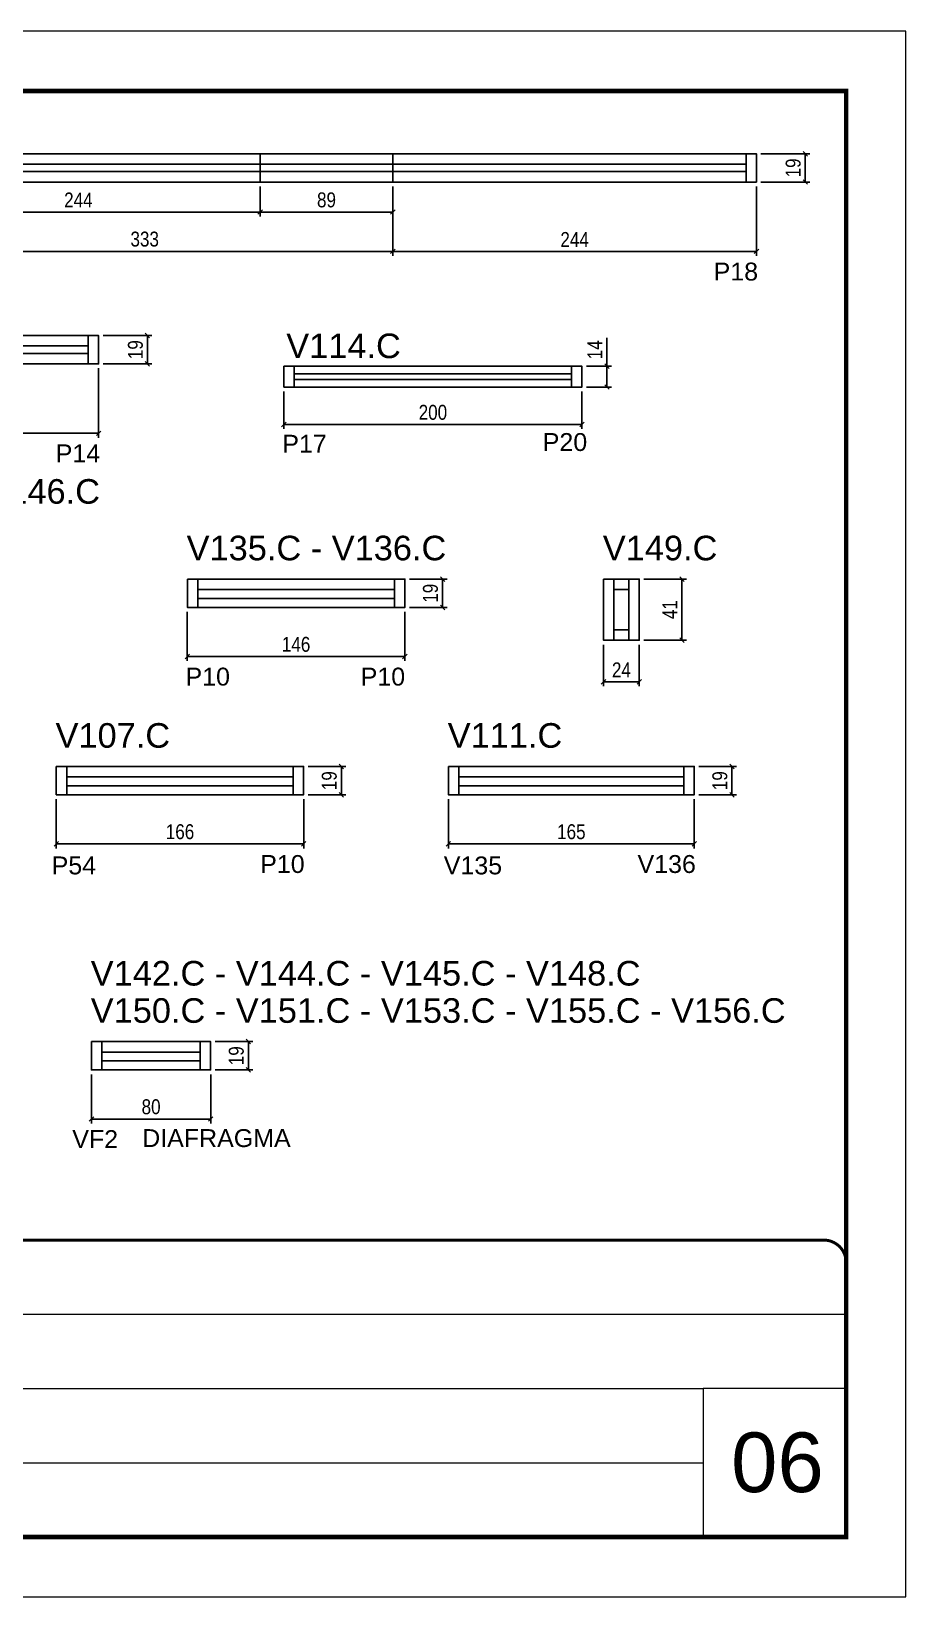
# Model space of a CAD drawing. Header units: millimetres. Extents: x 1959 to 8212, y 239 to 4735.
# Drawn here: x 4456 to 5042, y 2537 to 3587 of the extents above; entities that cross this region are included whole.
import ezdxf

# ---------------------------------------------------------------- set-up
doc = ezdxf.new("R2010")
doc.units = ezdxf.units.MM
doc.linetypes.add('CONTINUO', pattern=[0])
doc.linetypes.add('DASHED', pattern=[0.75, 0.5, -0.25])
for name, color, linetype in [('5', 5, 'Continuous'), ('COTA', 241, 'Continuous'), ('NOMENCLATURA', 7, 'Continuous'), ('Painéis', 200, 'Continuous'), ('SARR_2.2x7', 40, 'Continuous'), ('SARR_EDITAR', 141, 'Continuous')]:
    doc.layers.add(name, color=color, linetype=linetype)
for name, color, linetype, lineweight in [('CARIMBO', 255, 'Continuous', 9), ('Folhas', 255, 'Continuous', 9), ('SARRAFO DE PRESSAO', 251, 'DASHED', 9)]:
    doc.layers.add(name, color=color, linetype=linetype, lineweight=lineweight)
doc.styles.add('ARIAL', font='arial.ttf')
doc.styles.add('COTA TECNICA', font='techl___.ttf', dxfattribs={"height": 10})
doc.styles.add('COTA TECNICA-50', font='techl___.ttf', dxfattribs={"height": 10})
doc.styles.get("Standard").update_dxf_attribs({"font": 'arial.ttf'})
doc.dimstyles.new('COTA PAINEL-50', dxfattribs={"dimtxt": 10, "dimasz": 3, "dimexe": 3, "dimexo": 3, "dimgap": 3, "dimtad": 1, "dimdec": 1, "dimzin": 12, "dimdsep": 46, "dimtxsty": 'COTA TECNICA-50', "dimblk1": 'OBLIQUE', "dimblk2": 'OBLIQUE', "dimsah": 1, "dimcen": 0.9, "dimclrd": 4, "dimclre": 4, "dimclrt": 240, "dimadec": 1, "dimazin": 3, "dimtfac": 1, "dimtdec": 1, "dimtmove": 0, "dimatfit": 3, "dimfxl": 1, "dimtolj": 1, "dimtzin": 12, "dimarcsym": 0})
doc.dimstyles.new('PAINEL', dxfattribs={"dimtxt": 10, "dimasz": 3, "dimexe": 3, "dimexo": 3, "dimgap": 3, "dimtad": 1, "dimdec": 1, "dimzin": 12, "dimdsep": 46, "dimtxsty": 'COTA TECNICA', "dimblk1": 'OBLIQUE', "dimblk2": 'OBLIQUE', "dimsah": 1, "dimcen": 0.9, "dimclrd": 4, "dimclre": 4, "dimclrt": 240, "dimadec": 1, "dimazin": 3, "dimtfac": 1, "dimtdec": 1, "dimtmove": 0, "dimatfit": 3, "dimfxl": 1, "dimtolj": 1, "dimtzin": 12, "dimarcsym": 0})

# ---------------------------------------------------------------- blocks, each defined once
blk = doc.blocks.new('9999999999')
at = {"color": 30, "linetype": 'CONTINUO'}
for p, q in [((98564.6, 34379.6), (99584, 34379.6)), ((98564.6, 34329.8), (99488, 34329.8)), ((99584, 34329.8), (99488, 34329.8)), ((99488, 34329.8), (99488, 34230.2)), ((98564.6, 34280), (99488, 34280))]:
    blk.add_line(p, q, dxfattribs=at)
at = {"color": 30, "linetype": 'CONTINUO', "const_width": 2}
blk.add_lwpolyline([(99584, 34230.2), (99584, 34414.4, 0.414214), (99569, 34429.4), (98229, 34429.4, 0.414214), (98214, 34414.4), (98214, 34245.2, 0.414214), (98229, 34230.2), (99584, 34230.2)], format="xyb", dxfattribs=at)
at = {"layer": 'Folhas'}
blk.add_lwpolyline([(98139, 34190.2), (99624, 34190.2), (99624, 35240.2), (98139, 35240.2)], close=True, dxfattribs=at)
at = {"layer": 'Folhas', "color": 30, "const_width": 3}
blk.add_lwpolyline([(98214, 34230.2), (99584, 34230.2), (99584, 35200.2), (98214, 35200.2)], close=True, dxfattribs=at)
blk = doc.blocks.new('_Oblique')
at = {"color": 0, "linetype": 'ByBlock', "lineweight": -2}
blk.add_line((-0.5, -0.5), (0.5, 0.5), dxfattribs=at)
blk = doc.blocks.new('*D11')
at = {"layer": 'COTA', "color": 4, "lineweight": -2, "transparency": 16777216}
for p, q in [((4641.3, 3093.5), (4666.6, 3093.5)), ((4663.6, 3074.5), (4663.6, 3093.5)), ((4641.3, 3074.5), (4666.6, 3074.5))]:
    blk.add_line(p, q, dxfattribs=at)
at = {"layer": 'Defpoints', "color": 0, "transparency": 16777216}
for p in [(4638.3, 3093.5), (4663.6, 3093.5), (4638.3, 3074.5)]:
    blk.add_point(p, dxfattribs=at)
at = {"layer": 'COTA', "color": 4, "lineweight": -2, "transparency": 16777216, "xscale": 3, "yscale": 3, "zscale": 3}
for p, rotation in [((4663.6, 3093.5), 90), ((4663.6, 3074.5), 270)]:
    blk.add_blockref('_Oblique', p, dxfattribs=dict(at, rotation=rotation))
at = {"layer": 'COTA', "color": 240, "transparency": 16777216, "insert": (4655.5, 3084), "char_height": 10, "attachment_point": 5, "rotation": 90, "style": 'COTA TECNICA'}
blk.add_mtext('\\A1;19', dxfattribs=at)
blk = doc.blocks.new('*D12')
at = {"layer": 'COTA', "color": 4, "linetype": 'ByBlock', "lineweight": -2, "transparency": 16777216}
for p, q in [((4472.3, 3071.5), (4472.3, 3038.6)), ((4638.3, 3071.5), (4638.3, 3038.6)), ((4472.3, 3041.6), (4638.3, 3041.6))]:
    blk.add_line(p, q, dxfattribs=at)
at = {"layer": 'Defpoints', "color": 0, "linetype": 'ByBlock', "transparency": 16777216}
for p in [(4472.3, 3074.5), (4638.3, 3074.5), (4638.3, 3041.6)]:
    blk.add_point(p, dxfattribs=at)
at = {"layer": 'COTA', "color": 4, "linetype": 'ByBlock', "lineweight": -2, "transparency": 16777216, "xscale": 3, "yscale": 3, "zscale": 3, "rotation": 180}
blk.add_blockref('_Oblique', (4472.3, 3041.6), dxfattribs=at)
at = {"layer": 'COTA', "color": 4, "linetype": 'ByBlock', "lineweight": -2, "transparency": 16777216, "xscale": 3, "yscale": 3, "zscale": 3}
blk.add_blockref('_Oblique', (4638.3, 3041.6), dxfattribs=at)
at = {"layer": 'COTA', "color": 240, "linetype": 'ByBlock', "transparency": 16777216, "insert": (4555.3, 3049.7), "char_height": 10, "attachment_point": 5, "style": 'COTA TECNICA-50'}
blk.add_mtext('\\A1;166', dxfattribs=at)
blk = doc.blocks.new('*D18')
at = {"layer": 'COTA', "color": 4, "linetype": 'ByBlock', "lineweight": -2, "transparency": 16777216}
for p, q in [((4256.7, 3360.6), (4256.7, 3314)), ((4500.7, 3360.6), (4500.7, 3314)), ((4256.7, 3317), (4500.7, 3317))]:
    blk.add_line(p, q, dxfattribs=at)
at = {"layer": 'Defpoints', "color": 0, "linetype": 'ByBlock', "transparency": 16777216}
for p in [(4256.7, 3363.6), (4500.7, 3363.6), (4500.7, 3317)]:
    blk.add_point(p, dxfattribs=at)
at = {"layer": 'COTA', "color": 4, "linetype": 'ByBlock', "lineweight": -2, "transparency": 16777216, "xscale": 3, "yscale": 3, "zscale": 3, "rotation": 180}
blk.add_blockref('_Oblique', (4256.7, 3317), dxfattribs=at)
at = {"layer": 'COTA', "color": 4, "linetype": 'ByBlock', "lineweight": -2, "transparency": 16777216, "xscale": 3, "yscale": 3, "zscale": 3}
blk.add_blockref('_Oblique', (4500.7, 3317), dxfattribs=at)
at = {"layer": 'COTA', "color": 240, "linetype": 'ByBlock', "transparency": 16777216, "insert": (4378.7, 3325.1), "char_height": 10, "attachment_point": 5, "style": 'COTA TECNICA-50'}
blk.add_mtext('\\A1;244', dxfattribs=at)
blk = doc.blocks.new('*D20')
at = {"layer": 'COTA', "color": 4, "lineweight": -2, "transparency": 16777216}
for p, q in [((4503.7, 3382.6), (4536.4, 3382.6)), ((4533.4, 3363.6), (4533.4, 3382.6)), ((4503.7, 3363.6), (4536.4, 3363.6))]:
    blk.add_line(p, q, dxfattribs=at)
at = {"layer": 'Defpoints', "color": 0, "transparency": 16777216}
for p in [(4500.7, 3382.6), (4533.4, 3382.6), (4500.7, 3363.6)]:
    blk.add_point(p, dxfattribs=at)
at = {"layer": 'COTA', "color": 4, "lineweight": -2, "transparency": 16777216, "xscale": 3, "yscale": 3, "zscale": 3}
for p, rotation in [((4533.4, 3382.6), 90), ((4533.4, 3363.6), 270)]:
    blk.add_blockref('_Oblique', p, dxfattribs=dict(at, rotation=rotation))
at = {"layer": 'COTA', "color": 240, "transparency": 16777216, "insert": (4525.4, 3373.1), "char_height": 10, "attachment_point": 5, "rotation": 90, "style": 'COTA TECNICA'}
blk.add_mtext('\\A1;19', dxfattribs=at)
blk = doc.blocks.new('*D23')
at = {"layer": 'COTA', "color": 4, "lineweight": -2, "transparency": 16777216}
for p, q in [((4903.4, 3093.5), (4928.7, 3093.5)), ((4925.7, 3074.5), (4925.7, 3093.5)), ((4903.4, 3074.5), (4928.7, 3074.5))]:
    blk.add_line(p, q, dxfattribs=at)
at = {"layer": 'Defpoints', "color": 0, "transparency": 16777216}
for p in [(4900.4, 3093.5), (4925.7, 3093.5), (4900.4, 3074.5)]:
    blk.add_point(p, dxfattribs=at)
at = {"layer": 'COTA', "color": 4, "lineweight": -2, "transparency": 16777216, "xscale": 3, "yscale": 3, "zscale": 3}
for p, rotation in [((4925.7, 3093.5), 90), ((4925.7, 3074.5), 270)]:
    blk.add_blockref('_Oblique', p, dxfattribs=dict(at, rotation=rotation))
at = {"layer": 'COTA', "color": 240, "transparency": 16777216, "insert": (4917.6, 3084), "char_height": 10, "attachment_point": 5, "rotation": 90, "style": 'COTA TECNICA'}
blk.add_mtext('\\A1;19', dxfattribs=at)
blk = doc.blocks.new('*D24')
at = {"layer": 'COTA', "color": 4, "linetype": 'ByBlock', "lineweight": -2, "transparency": 16777216}
for p, q in [((4735.4, 3071.5), (4735.4, 3038.6)), ((4900.4, 3071.5), (4900.4, 3038.6)), ((4735.4, 3041.6), (4900.4, 3041.6))]:
    blk.add_line(p, q, dxfattribs=at)
at = {"layer": 'Defpoints', "color": 0, "linetype": 'ByBlock', "transparency": 16777216}
for p in [(4735.4, 3074.5), (4900.4, 3074.5), (4900.4, 3041.6)]:
    blk.add_point(p, dxfattribs=at)
at = {"layer": 'COTA', "color": 4, "linetype": 'ByBlock', "lineweight": -2, "transparency": 16777216, "xscale": 3, "yscale": 3, "zscale": 3, "rotation": 180}
blk.add_blockref('_Oblique', (4735.4, 3041.6), dxfattribs=at)
at = {"layer": 'COTA', "color": 4, "linetype": 'ByBlock', "lineweight": -2, "transparency": 16777216, "xscale": 3, "yscale": 3, "zscale": 3}
blk.add_blockref('_Oblique', (4900.4, 3041.6), dxfattribs=at)
at = {"layer": 'COTA', "color": 240, "linetype": 'ByBlock', "transparency": 16777216, "insert": (4817.9, 3049.7), "char_height": 10, "attachment_point": 5, "style": 'COTA TECNICA-50'}
blk.add_mtext('\\A1;165', dxfattribs=at)
blk = doc.blocks.new('*D25')
at = {"layer": 'COTA', "color": 4, "linetype": 'ByBlock', "lineweight": -2, "transparency": 16777216}
for p, q in [((4365.1, 3482.5), (4365.1, 3436)), ((4698.1, 3482.5), (4698.1, 3436)), ((4365.1, 3439), (4698.1, 3439))]:
    blk.add_line(p, q, dxfattribs=at)
at = {"layer": 'Defpoints', "color": 0, "linetype": 'ByBlock', "transparency": 16777216}
for p in [(4365.1, 3485.5), (4698.1, 3485.5), (4698.1, 3439)]:
    blk.add_point(p, dxfattribs=at)
at = {"layer": 'COTA', "color": 4, "linetype": 'ByBlock', "lineweight": -2, "transparency": 16777216, "xscale": 3, "yscale": 3, "zscale": 3, "rotation": 180}
blk.add_blockref('_Oblique', (4365.1, 3439), dxfattribs=at)
at = {"layer": 'COTA', "color": 4, "linetype": 'ByBlock', "lineweight": -2, "transparency": 16777216, "xscale": 3, "yscale": 3, "zscale": 3}
blk.add_blockref('_Oblique', (4698.1, 3439), dxfattribs=at)
at = {"layer": 'COTA', "color": 240, "linetype": 'ByBlock', "transparency": 16777216, "insert": (4531.6, 3447.2), "char_height": 10, "attachment_point": 5, "style": 'COTA TECNICA-50'}
blk.add_mtext('\\A1;333', dxfattribs=at)
blk = doc.blocks.new('*D26')
at = {"layer": 'COTA', "color": 4, "linetype": 'ByBlock', "lineweight": -2, "transparency": 16777216}
for p, q in [((4698.1, 3482.5), (4698.1, 3436)), ((4942.1, 3482.5), (4942.1, 3436)), ((4698.1, 3439), (4942.1, 3439))]:
    blk.add_line(p, q, dxfattribs=at)
at = {"layer": 'Defpoints', "color": 0, "linetype": 'ByBlock', "transparency": 16777216}
for p in [(4698.1, 3485.5), (4942.1, 3485.5), (4942.1, 3439)]:
    blk.add_point(p, dxfattribs=at)
at = {"layer": 'COTA', "color": 4, "linetype": 'ByBlock', "lineweight": -2, "transparency": 16777216, "xscale": 3, "yscale": 3, "zscale": 3, "rotation": 180}
blk.add_blockref('_Oblique', (4698.1, 3439), dxfattribs=at)
at = {"layer": 'COTA', "color": 4, "linetype": 'ByBlock', "lineweight": -2, "transparency": 16777216, "xscale": 3, "yscale": 3, "zscale": 3}
blk.add_blockref('_Oblique', (4942.1, 3439), dxfattribs=at)
at = {"layer": 'COTA', "color": 240, "linetype": 'ByBlock', "transparency": 16777216, "insert": (4820.1, 3447), "char_height": 10, "attachment_point": 5, "style": 'COTA TECNICA-50'}
blk.add_mtext('\\A1;244', dxfattribs=at)
blk = doc.blocks.new('*D27')
at = {"layer": 'COTA', "color": 4, "lineweight": -2, "transparency": 16777216}
for p, q in [((4945.1, 3504.5), (4977.9, 3504.5)), ((4974.9, 3485.5), (4974.9, 3504.5)), ((4945.1, 3485.5), (4977.9, 3485.5))]:
    blk.add_line(p, q, dxfattribs=at)
at = {"layer": 'Defpoints', "color": 0, "transparency": 16777216}
for p in [(4942.1, 3504.5), (4974.9, 3504.5), (4942.1, 3485.5)]:
    blk.add_point(p, dxfattribs=at)
at = {"layer": 'COTA', "color": 4, "lineweight": -2, "transparency": 16777216, "xscale": 3, "yscale": 3, "zscale": 3}
for p, rotation in [((4974.9, 3504.5), 90), ((4974.9, 3485.5), 270)]:
    blk.add_blockref('_Oblique', p, dxfattribs=dict(at, rotation=rotation))
at = {"layer": 'COTA', "color": 240, "transparency": 16777216, "insert": (4966.8, 3495), "char_height": 10, "attachment_point": 5, "rotation": 90, "style": 'COTA TECNICA'}
blk.add_mtext('\\A1;19', dxfattribs=at)
blk = doc.blocks.new('*D28')
at = {"layer": 'COTA', "color": 4, "lineweight": -2, "transparency": 16777216}
for p, q in [((4365.1, 3482.5), (4365.1, 3462.4)), ((4609.1, 3482.5), (4609.1, 3462.4)), ((4365.1, 3465.4), (4609.1, 3465.4))]:
    blk.add_line(p, q, dxfattribs=at)
at = {"layer": 'Defpoints', "color": 0, "transparency": 16777216}
for p in [(4365.1, 3485.5), (4609.1, 3485.5), (4609.1, 3465.4)]:
    blk.add_point(p, dxfattribs=at)
at = {"layer": 'COTA', "color": 4, "lineweight": -2, "transparency": 16777216, "xscale": 3, "yscale": 3, "zscale": 3, "rotation": 180}
blk.add_blockref('_Oblique', (4365.1, 3465.4), dxfattribs=at)
at = {"layer": 'COTA', "color": 4, "lineweight": -2, "transparency": 16777216, "xscale": 3, "yscale": 3, "zscale": 3}
blk.add_blockref('_Oblique', (4609.1, 3465.4), dxfattribs=at)
at = {"layer": 'COTA', "color": 240, "transparency": 16777216, "insert": (4487.1, 3473.5), "char_height": 10, "attachment_point": 5, "style": 'COTA TECNICA'}
blk.add_mtext('\\A1;244', dxfattribs=at)
blk = doc.blocks.new('*D29')
at = {"layer": 'COTA', "color": 4, "lineweight": -2, "transparency": 16777216}
for p, q in [((4609.1, 3482.5), (4609.1, 3462.4)), ((4698.1, 3482.5), (4698.1, 3462.4)), ((4609.1, 3465.4), (4698.1, 3465.4))]:
    blk.add_line(p, q, dxfattribs=at)
at = {"layer": 'Defpoints', "color": 0, "transparency": 16777216}
for p in [(4609.1, 3485.5), (4698.1, 3485.5), (4698.1, 3465.4)]:
    blk.add_point(p, dxfattribs=at)
at = {"layer": 'COTA', "color": 4, "lineweight": -2, "transparency": 16777216, "xscale": 3, "yscale": 3, "zscale": 3, "rotation": 180}
blk.add_blockref('_Oblique', (4609.1, 3465.4), dxfattribs=at)
at = {"layer": 'COTA', "color": 4, "lineweight": -2, "transparency": 16777216, "xscale": 3, "yscale": 3, "zscale": 3}
blk.add_blockref('_Oblique', (4698.1, 3465.4), dxfattribs=at)
at = {"layer": 'COTA', "color": 240, "transparency": 16777216, "insert": (4653.6, 3473.5), "char_height": 10, "attachment_point": 5, "style": 'COTA TECNICA'}
blk.add_mtext('\\A1;89', dxfattribs=at)
blk = doc.blocks.new('*D30')
at = {"layer": 'COTA', "color": 4, "linetype": 'ByBlock', "lineweight": -2, "transparency": 16777216}
for p, q in [((4625, 3345), (4625, 3319.9)), ((4825, 3345), (4825, 3319.9)), ((4625, 3322.9), (4825, 3322.9))]:
    blk.add_line(p, q, dxfattribs=at)
at = {"layer": 'Defpoints', "color": 0, "linetype": 'ByBlock', "transparency": 16777216}
for p in [(4625, 3348), (4825, 3348), (4825, 3322.9)]:
    blk.add_point(p, dxfattribs=at)
at = {"layer": 'COTA', "color": 4, "linetype": 'ByBlock', "lineweight": -2, "transparency": 16777216, "xscale": 3, "yscale": 3, "zscale": 3, "rotation": 180}
blk.add_blockref('_Oblique', (4625, 3322.9), dxfattribs=at)
at = {"layer": 'COTA', "color": 4, "linetype": 'ByBlock', "lineweight": -2, "transparency": 16777216, "xscale": 3, "yscale": 3, "zscale": 3}
blk.add_blockref('_Oblique', (4825, 3322.9), dxfattribs=at)
at = {"layer": 'COTA', "color": 240, "linetype": 'ByBlock', "transparency": 16777216, "insert": (4725, 3331), "char_height": 10, "attachment_point": 5, "style": 'COTA TECNICA-50'}
blk.add_mtext('\\A1;200', dxfattribs=at)
blk = doc.blocks.new('*D31')
at = {"layer": 'COTA', "color": 4, "lineweight": -2, "transparency": 16777216}
for p, q in [((4841.8, 3362), (4841.8, 3381.1)), ((4828, 3362), (4844.8, 3362)), ((4841.8, 3348), (4841.8, 3362)), ((4828, 3348), (4844.8, 3348))]:
    blk.add_line(p, q, dxfattribs=at)
at = {"layer": 'Defpoints', "color": 0, "transparency": 16777216}
for p in [(4825, 3362), (4841.8, 3362), (4825, 3348)]:
    blk.add_point(p, dxfattribs=at)
at = {"layer": 'COTA', "color": 4, "lineweight": -2, "transparency": 16777216, "xscale": 3, "yscale": 3, "zscale": 3}
for p, rotation in [((4841.8, 3362), 90), ((4841.8, 3348), 270)]:
    blk.add_blockref('_Oblique', p, dxfattribs=dict(at, rotation=rotation))
at = {"layer": 'COTA', "color": 240, "transparency": 16777216, "insert": (4833.7, 3373), "char_height": 10, "attachment_point": 5, "rotation": 90, "style": 'COTA TECNICA'}
blk.add_mtext('\\A1;14', dxfattribs=at)
blk = doc.blocks.new('*D38')
at = {"layer": 'COTA', "color": 4, "lineweight": -2, "transparency": 16777216}
for p, q in [((4709.2, 3219.2), (4734.5, 3219.2)), ((4731.5, 3200.2), (4731.5, 3219.2)), ((4709.2, 3200.2), (4734.5, 3200.2))]:
    blk.add_line(p, q, dxfattribs=at)
at = {"layer": 'Defpoints', "color": 0, "transparency": 16777216}
for p in [(4706.2, 3219.2), (4731.5, 3219.2), (4706.2, 3200.2)]:
    blk.add_point(p, dxfattribs=at)
at = {"layer": 'COTA', "color": 4, "lineweight": -2, "transparency": 16777216, "xscale": 3, "yscale": 3, "zscale": 3}
for p, rotation in [((4731.5, 3219.2), 90), ((4731.5, 3200.2), 270)]:
    blk.add_blockref('_Oblique', p, dxfattribs=dict(at, rotation=rotation))
at = {"layer": 'COTA', "color": 240, "transparency": 16777216, "insert": (4723.4, 3209.7), "char_height": 10, "attachment_point": 5, "rotation": 90, "style": 'COTA TECNICA'}
blk.add_mtext('\\A1;19', dxfattribs=at)
blk = doc.blocks.new('*D39')
at = {"layer": 'COTA', "color": 4, "linetype": 'ByBlock', "lineweight": -2, "transparency": 16777216}
for p, q in [((4560.2, 3197.2), (4560.2, 3164.3)), ((4706.2, 3197.2), (4706.2, 3164.3)), ((4560.2, 3167.3), (4706.2, 3167.3))]:
    blk.add_line(p, q, dxfattribs=at)
at = {"layer": 'Defpoints', "color": 0, "linetype": 'ByBlock', "transparency": 16777216}
for p in [(4560.2, 3200.2), (4706.2, 3200.2), (4706.2, 3167.3)]:
    blk.add_point(p, dxfattribs=at)
at = {"layer": 'COTA', "color": 4, "linetype": 'ByBlock', "lineweight": -2, "transparency": 16777216, "xscale": 3, "yscale": 3, "zscale": 3, "rotation": 180}
blk.add_blockref('_Oblique', (4560.2, 3167.3), dxfattribs=at)
at = {"layer": 'COTA', "color": 4, "linetype": 'ByBlock', "lineweight": -2, "transparency": 16777216, "xscale": 3, "yscale": 3, "zscale": 3}
blk.add_blockref('_Oblique', (4706.2, 3167.3), dxfattribs=at)
at = {"layer": 'COTA', "color": 240, "linetype": 'ByBlock', "transparency": 16777216, "insert": (4633.2, 3175.4), "char_height": 10, "attachment_point": 5, "style": 'COTA TECNICA-50'}
blk.add_mtext('\\A1;146', dxfattribs=at)
blk = doc.blocks.new('*D44')
at = {"layer": 'COTA', "color": 4, "lineweight": -2, "transparency": 16777216}
for p, q in [((4839.5, 3175.2), (4839.5, 3147.3)), ((4863.5, 3175.2), (4863.5, 3147.3)), ((4839.5, 3150.3), (4863.5, 3150.3))]:
    blk.add_line(p, q, dxfattribs=at)
at = {"layer": 'Defpoints', "color": 0, "transparency": 16777216}
for p in [(4839.5, 3178.2), (4863.5, 3178.2), (4863.5, 3150.3)]:
    blk.add_point(p, dxfattribs=at)
at = {"layer": 'COTA', "color": 4, "lineweight": -2, "transparency": 16777216, "xscale": 3, "yscale": 3, "zscale": 3, "rotation": 180}
blk.add_blockref('_Oblique', (4839.5, 3150.3), dxfattribs=at)
at = {"layer": 'COTA', "color": 4, "lineweight": -2, "transparency": 16777216, "xscale": 3, "yscale": 3, "zscale": 3}
blk.add_blockref('_Oblique', (4863.5, 3150.3), dxfattribs=at)
at = {"layer": 'COTA', "color": 240, "transparency": 16777216, "insert": (4851.5, 3158.3), "char_height": 10, "attachment_point": 5, "style": 'COTA TECNICA'}
blk.add_mtext('\\A1;24', dxfattribs=at)
blk = doc.blocks.new('*D45')
at = {"layer": 'COTA', "color": 4, "lineweight": -2, "transparency": 16777216}
for p, q in [((4866.5, 3219.2), (4895.1, 3219.2)), ((4892.1, 3219.2), (4892.1, 3178.2)), ((4866.5, 3178.2), (4895.1, 3178.2))]:
    blk.add_line(p, q, dxfattribs=at)
at = {"layer": 'Defpoints', "color": 0, "transparency": 16777216}
for p in [(4863.5, 3219.2), (4863.5, 3178.2), (4892.1, 3178.2)]:
    blk.add_point(p, dxfattribs=at)
at = {"layer": 'COTA', "color": 4, "lineweight": -2, "transparency": 16777216, "xscale": 3, "yscale": 3, "zscale": 3}
for p, rotation in [((4892.1, 3219.2), 90), ((4892.1, 3178.2), 270)]:
    blk.add_blockref('_Oblique', p, dxfattribs=dict(at, rotation=rotation))
at = {"layer": 'COTA', "color": 240, "transparency": 16777216, "insert": (4884, 3198.7), "char_height": 10, "attachment_point": 5, "rotation": 90, "style": 'COTA TECNICA'}
blk.add_mtext('\\A1;41', dxfattribs=at)
blk = doc.blocks.new('*D55')
at = {"layer": 'COTA', "color": 4, "lineweight": -2, "transparency": 16777216}
for p, q in [((4578.9, 2909), (4604.2, 2909)), ((4601.2, 2890), (4601.2, 2909)), ((4578.9, 2890), (4604.2, 2890))]:
    blk.add_line(p, q, dxfattribs=at)
at = {"layer": 'Defpoints', "color": 0, "transparency": 16777216}
for p in [(4575.9, 2909), (4601.2, 2909), (4575.9, 2890)]:
    blk.add_point(p, dxfattribs=at)
at = {"layer": 'COTA', "color": 4, "lineweight": -2, "transparency": 16777216, "xscale": 3, "yscale": 3, "zscale": 3}
for p, rotation in [((4601.2, 2909), 90), ((4601.2, 2890), 270)]:
    blk.add_blockref('_Oblique', p, dxfattribs=dict(at, rotation=rotation))
at = {"layer": 'COTA', "color": 240, "transparency": 16777216, "insert": (4593.1, 2899.5), "char_height": 10, "attachment_point": 5, "rotation": 90, "style": 'COTA TECNICA'}
blk.add_mtext('\\A1;19', dxfattribs=at)
blk = doc.blocks.new('*D56')
at = {"layer": 'COTA', "color": 4, "linetype": 'ByBlock', "lineweight": -2, "transparency": 16777216}
for p, q in [((4495.9, 2887), (4495.9, 2854)), ((4575.9, 2887), (4575.9, 2854)), ((4495.9, 2857), (4575.9, 2857))]:
    blk.add_line(p, q, dxfattribs=at)
at = {"layer": 'Defpoints', "color": 0, "linetype": 'ByBlock', "transparency": 16777216}
for p in [(4495.9, 2890), (4575.9, 2890), (4575.9, 2857)]:
    blk.add_point(p, dxfattribs=at)
at = {"layer": 'COTA', "color": 4, "linetype": 'ByBlock', "lineweight": -2, "transparency": 16777216, "xscale": 3, "yscale": 3, "zscale": 3, "rotation": 180}
blk.add_blockref('_Oblique', (4495.9, 2857), dxfattribs=at)
at = {"layer": 'COTA', "color": 4, "linetype": 'ByBlock', "lineweight": -2, "transparency": 16777216, "xscale": 3, "yscale": 3, "zscale": 3}
blk.add_blockref('_Oblique', (4575.9, 2857), dxfattribs=at)
at = {"layer": 'COTA', "color": 240, "linetype": 'ByBlock', "transparency": 16777216, "insert": (4535.9, 2865.2), "char_height": 10, "attachment_point": 5, "style": 'COTA TECNICA-50'}
blk.add_mtext('\\A1;80', dxfattribs=at)

msp = doc.modelspace()

# ---------------------------------------------------------------- linework, layer by layer
at = {"layer": 'Painéis', "linetype": 'ByBlock'}
for p, q in [((4609.13, 3485.54), (4609.13, 3504.54)), ((4698.13, 3485.54), (4698.13, 3504.54))]:
    msp.add_line(p, q, dxfattribs=at)
for points in [[(4365.13, 3504.54), (4942.13, 3504.54), (4942.13, 3485.54), (4365.13, 3485.54)], [(3923.67, 3382.59), (4500.67, 3382.59), (4500.67, 3363.59), (3923.67, 3363.59)], [(4624.98, 3361.98), (4824.98, 3361.98), (4824.98, 3347.98), (4624.98, 3347.98)], [(4560.22, 3219.23), (4560.22, 3200.23), (4706.22, 3200.23), (4706.22, 3219.23)], [(4839.5, 3219.23), (4839.5, 3178.23), (4863.5, 3178.23), (4863.5, 3219.23)], [(4472.26, 3093.52), (4472.26, 3074.52), (4638.26, 3074.52), (4638.26, 3093.52)], [(4735.41, 3093.52), (4735.41, 3074.52), (4900.41, 3074.52), (4900.41, 3093.52)], [(4495.86, 2909), (4495.86, 2890), (4575.86, 2890), (4575.86, 2909)]]:
    msp.add_lwpolyline(points, close=True, dxfattribs=at)
at = {"layer": 'SARR_2.2x7', "linetype": 'Continuous'}
for p, q in [((4698.13, 3497.54), (4372.13, 3497.54)), ((4935.13, 3497.54), (4698.13, 3497.54)), ((4935.13, 3504.54), (4935.13, 3485.54)), ((4372.13, 3492.54), (4698.13, 3492.54)), ((4698.13, 3492.54), (4935.13, 3492.54)), ((4493.67, 3382.59), (4493.67, 3363.59)), ((4493.67, 3375.59), (4256.67, 3375.59)), ((4256.67, 3370.59), (4493.67, 3370.59)), ((4631.98, 3361.98), (4631.98, 3347.98)), ((4817.98, 3361.98), (4817.98, 3347.98)), ((4567.22, 3219.23), (4567.22, 3200.23)), ((4699.22, 3219.23), (4699.22, 3200.23)), ((4846.5, 3219.23), (4846.5, 3178.23)), ((4856.5, 3219.23), (4856.5, 3178.23)), ((4567.22, 3212.23), (4699.22, 3212.23)), ((4567.22, 3206.23), (4699.22, 3206.23)), ((4846.5, 3212.23), (4856.5, 3212.23)), ((4846.5, 3185.23), (4856.5, 3185.23)), ((4479.26, 3093.52), (4479.26, 3074.52)), ((4631.26, 3093.52), (4631.26, 3074.52)), ((4742.41, 3093.52), (4742.41, 3074.52)), ((4893.41, 3093.52), (4893.41, 3074.52)), ((4479.26, 3086.52), (4631.26, 3086.52)), ((4479.26, 3080.52), (4631.26, 3080.52)), ((4742.41, 3086.52), (4893.41, 3086.52)), ((4742.41, 3080.52), (4893.41, 3080.52)), ((4502.86, 2909), (4502.86, 2890)), ((4568.86, 2909), (4568.86, 2890)), ((4502.86, 2902), (4568.86, 2902)), ((4502.86, 2896), (4568.86, 2896))]:
    msp.add_line(p, q, dxfattribs=at)
at = {"layer": 'SARR_EDITAR', "linetype": 'Continuous'}
for p, q in [((4631.98, 3356.98), (4817.98, 3356.98)), ((4817.98, 3352.98), (4631.98, 3352.98))]:
    msp.add_line(p, q, dxfattribs=at)

# ---------------------------------------------------------------- block references
at = {"layer": 'SARRAFO DE PRESSAO', "color": 6, "linetype": 'ByBlock'}
msp.add_blockref('9999999999', (-94581.71, -31653.56), dxfattribs=at)

# ---------------------------------------------------------------- texts
at = {"layer": '5', "linetype": 'Continuous'}
for s, rotation, p in [('P18', 359.99996, (4913.39, 3419.5)), ('P14', 359.99996, (4471.93, 3297.55)), ('P17', 359.99996, (4623.94, 3303.99)), ('P20', 359.99996, (4798.72, 3305.14)), ('P10', 0.00004, (4559, 3147.8)), ('P10', 0.00004, (4676.54, 3147.8)), ('P54', 359.99996, (4469.17, 3021.14)), ('P10', 359.99996, (4609.12, 3022.09)), ('V135', 359.99996, (4732.31, 3021.14)), ('V136', 359.99996, (4862.31, 3022.09)), ('VF2', 0.00004, (4483.01, 2837.57)), ('DIAFRAGMA', 359.99996, (4529.92, 2838.25))]:
    msp.add_text(s, height=12, rotation=rotation, dxfattribs=at).set_placement(p)
at = {"layer": 'CARIMBO', "style": 'ARIAL'}
msp.add_text('06', height=40, dxfattribs=at).set_placement((4925.13, 2606.79))
at = {"layer": 'NOMENCLATURA', "linetype": 'Continuous'}
for s, p in [('V114.C', (4626.61, 3367.41)), ('V113.C - V133.C - V143.C - V146.C', (4132.66, 3269.77)), ('V135.C - V136.C', (4559.75, 3231.8)), ('V149.C', (4839.03, 3231.8)), ('V107.C', (4471.79, 3106.09)), ('V111.C', (4734.94, 3106.09)), ('V142.C - V144.C - V145.C - V148.C', (4495.39, 2946.57)), ('V150.C - V151.C - V153.C - V155.C - V156.C', (4495.39, 2921.57))]:
    msp.add_text(s, height=16.5, dxfattribs=at).set_placement(p)

# ---------------------------------------------------------------- dimensions: what is measured, and where the dimension line sits
at = {"layer": 'COTA'}
for base, p1, p2, picture, middle in [((4974.9, 3504.54), (4942.13, 3485.54), (4942.13, 3504.54), '*D27', (4966.81, 3495.04)), ((4533.44, 3382.59), (4500.67, 3363.59), (4500.67, 3382.59), '*D20', (4525.35, 3373.09)), ((4841.79, 3361.98), (4824.98, 3347.98), (4824.98, 3361.98), '*D31', (4833.72, 3373.04)), ((4731.52, 3219.23), (4706.22, 3200.23), (4706.22, 3219.23), '*D38', (4723.43, 3209.73)), ((4892.08, 3178.23), (4863.5, 3219.23), (4863.5, 3178.23), '*D45', (4884, 3198.73)), ((4663.56, 3093.52), (4638.26, 3074.52), (4638.26, 3093.52), '*D11', (4655.47, 3084.02)), ((4925.7, 3093.52), (4900.41, 3074.52), (4900.41, 3093.52), '*D23', (4917.62, 3084.02)), ((4601.15, 2909), (4575.86, 2890), (4575.86, 2909), '*D55', (4593.06, 2899.5))]:
    dim = msp.add_linear_dim(base=base, p1=p1, p2=p2, angle=90, dimstyle='PAINEL', dxfattribs=at)
    dim.commit()
    dim.dimension.update_dxf_attribs({"geometry": picture, "text_midpoint": middle})
at = {"layer": 'COTA', "color": 1, "linetype": 'ByBlock'}
for base, p1, p2, picture, middle in [((4698.13, 3438.96), (4365.13, 3485.54), (4698.13, 3485.54), '*D25', (4531.63, 3447.18)), ((4942.13, 3438.96), (4698.13, 3485.54), (4942.13, 3485.54), '*D26', (4820.13, 3447.04)), ((4500.67, 3317.01), (4256.67, 3363.59), (4500.67, 3363.59), '*D18', (4378.67, 3325.09)), ((4824.98, 3322.86), (4624.98, 3347.98), (4824.98, 3347.98), '*D30', (4724.98, 3330.97)), ((4706.22, 3167.26), (4560.22, 3200.23), (4706.22, 3200.23), '*D39', (4633.22, 3175.36)), ((4638.26, 3041.55), (4472.26, 3074.52), (4638.26, 3074.52), '*D12', (4555.26, 3049.65)), ((4900.41, 3041.55), (4735.41, 3074.52), (4900.41, 3074.52), '*D24', (4817.91, 3049.66)), ((4575.86, 2857.03), (4495.86, 2890), (4575.86, 2890), '*D56', (4535.86, 2865.16))]:
    dim = msp.add_linear_dim(base=base, p1=p1, p2=p2, dimstyle='COTA PAINEL-50', override={"dimarcsym": 1}, dxfattribs=at)
    dim.commit()
    dim.dimension.update_dxf_attribs({"geometry": picture, "text_midpoint": middle})
at = {"layer": 'COTA'}
for base, p1, p2, picture, middle in [((4609.13, 3465.38), (4365.13, 3485.54), (4609.13, 3485.54), '*D28', (4487.13, 3473.45)), ((4863.5, 3150.26), (4839.5, 3178.23), (4863.5, 3178.23), '*D44', (4851.5, 3158.33))]:
    dim = msp.add_linear_dim(base=base, p1=p1, p2=p2, dimstyle='PAINEL', dxfattribs=at)
    dim.commit()
    dim.dimension.update_dxf_attribs({"geometry": picture, "text_midpoint": middle})
dim = msp.add_linear_dim(base=(4698.13, 3465.38), p1=(4609.13, 3485.54), p2=(4698.13, 3485.54), dimstyle='PAINEL', override={"dimtmove": 1}, dxfattribs=at)
dim.commit()
dim.dimension.update_dxf_attribs({"geometry": '*D29', "text_midpoint": (4653.63, 3473.48)})

doc.saveas('drawing.dxf')
